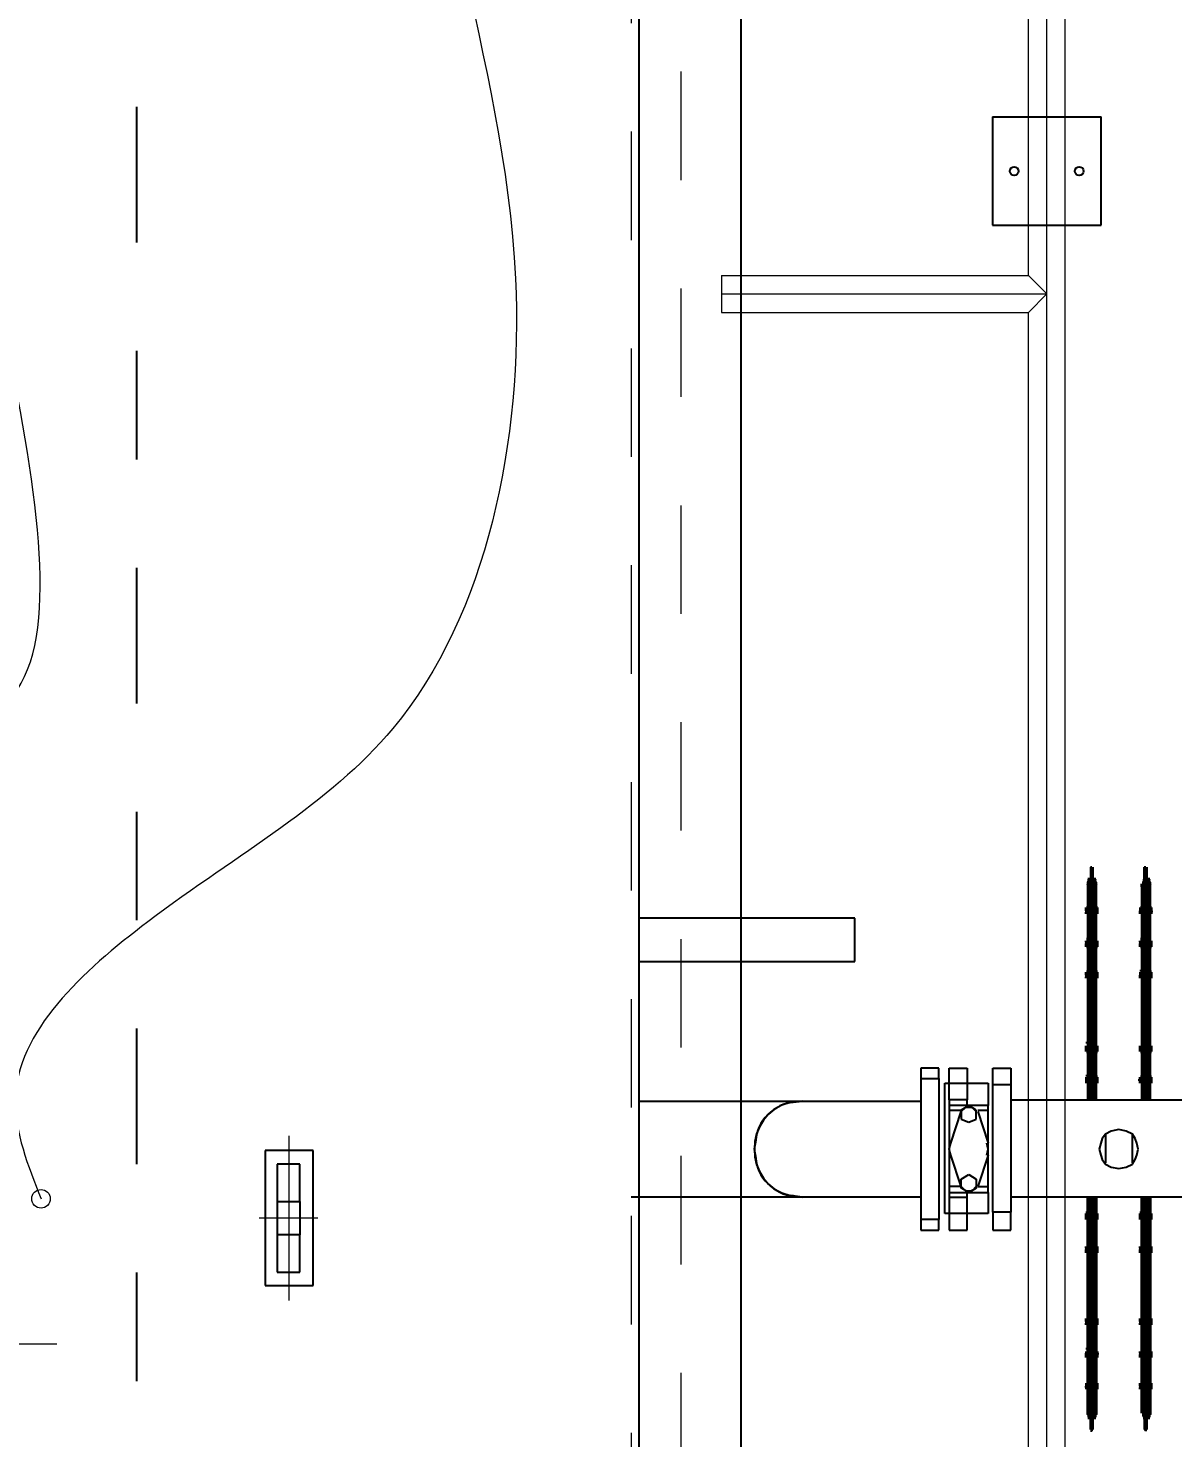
# Model space of a CAD drawing. Header units: metres. Extents: x 529524 to 529977, y 2674144 to 2674419.
# Drawn here: x 529757.564 to 529758.62, y 2674298.583 to 2674299.883 of the extents above; entities that cross this region are included whole.
import ezdxf

# ---------------------------------------------------------------- set-up
doc = ezdxf.new("R2010")
doc.units = ezdxf.units.M
for name, pattern in [('CENTER', [2, 1.25, -0.25, 0.25, -0.25]), ('CENTER2', [1.125, 0.75, -0.125, 0.125, -0.125]), ('PDF_IMPORT', [1, 0.8, -0.2])]:
    doc.linetypes.add(name, pattern=pattern)
doc.layers.add('IDT', color=7, linetype='Continuous')
doc.layers.add('MMS Block Numbering', color=7, linetype='Continuous')
doc.styles.add('Adani Regular', font='Adani Regular.ttf')

# ---------------------------------------------------------------- blocks, each defined once
blk = doc.blocks.new('IDT')
at = {"layer": 'IDT', "color": 8, "linetype": 'CENTER', "ltscale": 0.1}
blk.add_line((15.8275, 7.4232), (15.8275, 16.5476), dxfattribs=at)
at = {"layer": 'IDT', "color": 0, "lineweight": 25}
for p, q in [((15.2701, 9.6603), (15.2701, 14.3091)), ((15.3642, 9.7654), (15.3642, 14.2039)), ((14.8939, 14.1541), (14.8939, 14.1583)), ((14.8939, 14.1583), (14.8939, 14.1569)), ((14.8953, 14.168), (14.8953, 14.1528)), ((14.8967, 14.1694), (14.8967, 14.1528)), ((14.8967, 14.1528), (14.8967, 14.1694)), ((14.8981, 14.168), (14.8967, 14.168)), ((14.8967, 14.168), (14.8981, 14.168)), ((14.8981, 14.1528), (14.8981, 14.168)), ((14.8981, 14.1569), (14.8981, 14.1583)), ((14.8981, 14.1583), (14.8981, 14.1541)), ((14.9437, 14.1541), (14.9437, 14.1583)), ((14.9437, 14.1583), (14.9437, 14.1569)), ((14.9451, 14.168), (14.9451, 14.1528)), ((14.9465, 14.1528), (14.9465, 14.1694)), ((14.9465, 14.1694), (14.9465, 14.1528)), ((14.9465, 14.1694), (14.9478, 14.1694)), ((14.9478, 14.168), (14.9465, 14.168)), ((14.9465, 14.168), (14.9478, 14.168)), ((14.9478, 14.168), (14.9478, 14.1528)), ((14.9492, 14.1569), (14.9492, 14.1583)), ((14.9492, 14.1583), (14.9492, 14.1541)), ((14.8939, 14.1569), (14.8925, 14.1555)), ((14.8925, 14.1541), (14.8939, 14.1555)), ((14.8925, 14.1528), (14.8925, 14.1541)), ((14.8925, 14.1514), (14.8939, 14.1541)), ((14.8925, 14.1514), (14.8925, 14.1528)), ((14.8925, 13.9536), (14.8925, 14.1514)), ((14.8939, 14.1514), (14.8925, 14.1514)), ((14.8939, 14.1555), (14.8939, 14.1514)), ((14.8953, 14.1528), (14.8939, 14.1528)), ((14.8939, 13.9536), (14.8939, 14.1514)), ((14.8953, 13.9536), (14.8953, 14.1528)), ((14.8981, 14.1528), (14.8967, 14.1528)), ((14.8967, 14.1528), (14.8981, 14.1528)), ((14.8967, 13.9536), (14.8967, 14.1528)), ((14.8967, 14.1528), (14.8967, 13.9536)), ((14.8994, 14.1555), (14.8981, 14.1569)), ((14.8994, 14.1541), (14.8981, 14.1555)), ((14.8981, 14.1541), (14.8994, 14.1514)), ((14.8981, 13.9536), (14.8981, 14.1528)), ((14.8994, 14.1514), (14.8994, 14.1555)), ((14.8994, 14.1528), (14.8994, 14.1541)), ((14.8994, 13.9536), (14.8994, 14.1514)), ((14.8994, 14.1514), (14.9008, 14.1514)), ((14.9008, 14.1528), (14.9008, 14.1514)), ((14.9008, 14.1514), (14.9008, 13.9536)), ((14.9437, 14.1569), (14.9423, 14.1555)), ((14.9423, 14.1541), (14.9437, 14.1555)), ((14.9423, 14.1528), (14.9423, 14.1541)), ((14.9423, 14.1514), (14.9437, 14.1541)), ((14.9423, 14.1514), (14.9423, 14.1528)), ((14.9423, 13.9536), (14.9423, 14.1514)), ((14.9437, 14.1514), (14.9423, 14.1514)), ((14.9437, 14.1555), (14.9437, 14.1514)), ((14.9437, 13.9536), (14.9437, 14.1514)), ((14.9465, 14.1528), (14.9451, 14.1528)), ((14.9451, 14.1528), (14.9451, 13.9536)), ((14.9478, 14.1528), (14.9465, 14.1528)), ((14.9478, 14.1528), (14.9465, 14.1528)), ((14.9465, 14.1528), (14.9465, 13.9536)), ((14.9465, 13.9536), (14.9465, 14.1528)), ((14.9478, 13.9536), (14.9478, 14.1528)), ((14.9506, 14.1555), (14.9492, 14.1569)), ((14.9492, 14.1514), (14.9492, 14.1555)), ((14.9492, 14.1555), (14.9506, 14.1541)), ((14.9492, 14.1541), (14.9506, 14.1514)), ((14.9506, 14.1514), (14.9492, 14.1514)), ((14.9492, 13.9536), (14.9492, 14.1514)), ((14.9506, 14.1541), (14.9506, 14.1528)), ((14.9506, 14.1528), (14.9506, 14.1514)), ((14.9506, 14.1514), (14.9506, 13.9536)), ((14.8925, 14.1334), (14.8925, 14.1292)), ((14.8925, 14.132), (14.8925, 14.1306)), ((14.9008, 14.1292), (14.9008, 14.1334)), ((14.9008, 14.1306), (14.9008, 14.132)), ((14.9423, 14.1334), (14.9423, 14.1292)), ((14.9423, 14.132), (14.9423, 14.1306)), ((14.9506, 14.1292), (14.9506, 14.1334)), ((14.9506, 14.1306), (14.9506, 14.132)), ((14.8911, 14.1306), (14.8911, 14.1292)), ((14.8911, 14.1292), (14.8925, 14.1292)), ((14.8911, 14.1292), (14.8911, 14.1279)), ((14.8911, 14.1279), (14.8925, 14.1279)), ((14.8911, 14.1279), (14.8911, 14.1251)), ((14.8925, 14.1292), (14.8925, 14.1237)), ((14.8925, 14.1237), (14.8925, 14.1251)), ((14.9022, 14.1292), (14.9008, 14.1292)), ((14.9022, 14.1292), (14.9008, 14.1292)), ((14.9008, 14.1292), (14.9008, 14.1237)), ((14.9008, 14.1279), (14.9022, 14.1279)), ((14.9008, 14.1237), (14.9008, 14.1251)), ((14.9022, 14.1306), (14.9022, 14.1292)), ((14.9022, 14.1279), (14.9022, 14.1292)), ((14.9022, 14.1279), (14.9022, 14.1251)), ((14.9409, 14.1306), (14.9409, 14.1292)), ((14.9409, 14.1292), (14.9423, 14.1292)), ((14.9409, 14.1292), (14.9409, 14.1279)), ((14.9409, 14.1279), (14.9423, 14.1279)), ((14.9409, 14.1279), (14.9409, 14.1251)), ((14.9423, 14.1292), (14.9423, 14.1279)), ((14.9423, 14.1279), (14.9423, 14.1237)), ((14.9423, 14.1237), (14.9423, 14.1251)), ((14.9506, 14.1279), (14.9506, 14.1292)), ((14.9506, 14.1292), (14.952, 14.1292)), ((14.9506, 14.1237), (14.9506, 14.1279)), ((14.952, 14.1279), (14.9506, 14.1279)), ((14.9506, 14.1251), (14.9506, 14.1237)), ((14.952, 14.1292), (14.952, 14.1306)), ((14.952, 14.1292), (14.952, 14.1279)), ((14.952, 14.1251), (14.952, 14.1279)), ((14.8911, 14.1016), (14.8911, 14.0988)), ((14.8911, 14.0988), (14.8925, 14.0988)), ((14.8911, 14.0988), (14.8911, 14.0974)), ((14.8925, 14.0974), (14.8911, 14.0974)), ((14.8911, 14.0974), (14.8911, 14.096)), ((14.8925, 14.1016), (14.8925, 14.103)), ((14.8925, 14.103), (14.8925, 14.0974)), ((14.8925, 14.0974), (14.8925, 14.0933)), ((14.8925, 14.096), (14.8925, 14.0947)), ((14.9008, 14.0988), (14.9008, 14.103)), ((14.9008, 14.103), (14.9008, 14.1016)), ((14.9022, 14.0988), (14.9008, 14.0988)), ((14.9022, 14.0988), (14.9008, 14.0988)), ((14.9008, 14.0988), (14.9008, 14.0974)), ((14.9008, 14.0974), (14.9022, 14.0974)), ((14.9008, 14.0974), (14.9008, 14.0933)), ((14.9008, 14.0947), (14.9008, 14.096)), ((14.9022, 14.1016), (14.9022, 14.0988)), ((14.9022, 14.0974), (14.9022, 14.0988)), ((14.9022, 14.0974), (14.9022, 14.096)), ((14.9409, 14.1016), (14.9409, 14.0988)), ((14.9409, 14.0988), (14.9423, 14.0988)), ((14.9409, 14.0974), (14.9409, 14.0988)), ((14.9409, 14.0974), (14.9409, 14.096)), ((14.9423, 14.0974), (14.9409, 14.0974)), ((14.9423, 14.1016), (14.9423, 14.103)), ((14.9423, 14.103), (14.9423, 14.0974)), ((14.9423, 14.0974), (14.9423, 14.0933)), ((14.9423, 14.096), (14.9423, 14.0947)), ((14.9506, 14.0988), (14.9506, 14.103)), ((14.9506, 14.103), (14.9506, 14.1016)), ((14.952, 14.0988), (14.9506, 14.0988)), ((14.9506, 14.0974), (14.9506, 14.0988)), ((14.9506, 14.0988), (14.952, 14.0988)), ((14.9506, 14.0933), (14.9506, 14.0974)), ((14.952, 14.0974), (14.9506, 14.0974)), ((14.9506, 14.0947), (14.9506, 14.096)), ((14.952, 14.0933), (14.9506, 14.0933)), ((14.952, 14.1016), (14.952, 14.0988)), ((14.952, 14.0988), (14.952, 14.0974)), ((14.952, 14.096), (14.952, 14.0974)), ((14.8911, 14.0712), (14.8911, 14.0698)), ((14.8911, 14.0698), (14.8925, 14.0698)), ((14.8911, 14.0698), (14.8911, 14.0684)), ((14.8911, 14.0684), (14.8925, 14.0684)), ((14.8911, 14.0684), (14.8911, 14.0656)), ((14.8925, 14.0739), (14.8925, 14.0684)), ((14.8925, 14.0725), (14.8925, 14.0712)), ((14.8925, 14.0684), (14.8925, 14.0642)), ((14.9008, 14.0698), (14.9008, 14.0739)), ((14.9008, 14.0712), (14.9008, 14.0725)), ((14.9022, 14.0698), (14.9008, 14.0698)), ((14.9022, 14.0698), (14.9008, 14.0698)), ((14.9008, 14.0698), (14.9008, 14.0684)), ((14.9008, 14.0684), (14.9022, 14.0684)), ((14.9008, 14.0684), (14.9008, 14.0642)), ((14.9022, 14.0712), (14.9022, 14.0698)), ((14.9022, 14.0684), (14.9022, 14.0698)), ((14.9022, 14.0684), (14.9022, 14.0656)), ((14.9409, 14.0712), (14.9409, 14.0698)), ((14.9409, 14.0698), (14.9423, 14.0698)), ((14.9409, 14.0698), (14.9409, 14.0684)), ((14.9423, 14.0684), (14.9409, 14.0684)), ((14.9409, 14.0684), (14.9409, 14.0656)), ((14.9423, 14.0739), (14.9423, 14.0684)), ((14.9423, 14.0725), (14.9423, 14.0712)), ((14.9423, 14.0684), (14.9423, 14.0642)), ((14.9506, 14.0698), (14.9506, 14.0739)), ((14.9506, 14.0712), (14.9506, 14.0725)), ((14.952, 14.0698), (14.9506, 14.0698)), ((14.952, 14.0698), (14.9506, 14.0698)), ((14.9506, 14.0698), (14.9506, 14.0684)), ((14.9506, 14.0684), (14.952, 14.0684)), ((14.9506, 14.0684), (14.9506, 14.0642)), ((14.952, 14.0712), (14.952, 14.0698)), ((14.952, 14.0684), (14.952, 14.0698)), ((14.952, 14.0684), (14.952, 14.0656)), ((14.8925, 14.0642), (14.8925, 14.0656)), ((14.9008, 14.0642), (14.9008, 14.0656)), ((14.9423, 14.0642), (14.9423, 14.0656)), ((14.9506, 14.0642), (14.9506, 14.0656)), ((15.7086, 14.0352), (15.6643, 14.0352)), ((15.6643, 14.0352), (15.6643, 13.9107)), ((15.7086, 13.9107), (15.7086, 14.0352)), ((15.6975, 14.0227), (15.6768, 14.0227)), ((15.6768, 14.0227), (15.6768, 13.9882)), ((15.6975, 13.9882), (15.6975, 14.0227)), ((14.8911, 14.0048), (14.8911, 14.002)), ((14.8911, 14.002), (14.8925, 14.002)), ((14.8911, 14.002), (14.8911, 14.0006)), ((14.8925, 14.0048), (14.8925, 14.0061)), ((14.8925, 14.0061), (14.8925, 14.0006)), ((14.9008, 14.002), (14.9008, 14.0061)), ((14.9008, 14.0061), (14.9008, 14.0048)), ((14.9022, 14.002), (14.9008, 14.002)), ((14.9022, 14.002), (14.9008, 14.002)), ((14.9008, 14.002), (14.9008, 14.0006)), ((14.9022, 14.0048), (14.9022, 14.002)), ((14.9022, 14.0006), (14.9022, 14.002)), ((14.9409, 14.0048), (14.9409, 14.002)), ((14.9409, 14.002), (14.9423, 14.002)), ((14.9409, 14.002), (14.9409, 14.0006)), ((14.9423, 14.0048), (14.9423, 14.0061)), ((14.9423, 14.0061), (14.9423, 14.002)), ((14.9423, 14.002), (14.9423, 14.0006)), ((14.9506, 14.002), (14.9506, 14.0061)), ((14.9506, 14.0061), (14.9506, 14.0048)), ((14.952, 14.002), (14.9506, 14.002)), ((14.952, 14.002), (14.9506, 14.002)), ((14.9506, 14.002), (14.9506, 14.0006)), ((14.952, 14.0048), (14.952, 14.002)), ((14.952, 14.0006), (14.952, 14.002)), ((14.8911, 14.0006), (14.8925, 14.0006)), ((14.8911, 14.0006), (14.8911, 13.9992)), ((14.8925, 14.0006), (14.8925, 13.9965)), ((14.8925, 13.9992), (14.8925, 13.9978)), ((14.9008, 14.0006), (14.9022, 14.0006)), ((14.9008, 14.0006), (14.9008, 13.9965)), ((14.9008, 13.9978), (14.9008, 13.9992)), ((14.9022, 14.0006), (14.9022, 13.9992)), ((14.9409, 14.0006), (14.9423, 14.0006)), ((14.9409, 14.0006), (14.9409, 13.9992)), ((14.9423, 14.0006), (14.9423, 13.9965)), ((14.9423, 13.9992), (14.9423, 13.9978)), ((14.9506, 14.0006), (14.952, 14.0006)), ((14.9506, 14.0006), (14.9506, 13.9965)), ((14.9506, 13.9978), (14.9506, 13.9992)), ((14.952, 14.0006), (14.952, 13.9992)), ((15.6768, 13.9882), (15.6975, 13.9882)), ((15.6768, 13.9577), (15.6768, 13.9882)), ((15.6975, 13.9577), (15.6975, 13.9882)), ((14.8925, 13.9771), (14.8925, 13.9729)), ((14.8925, 13.9757), (14.8925, 13.9743)), ((14.9008, 13.9729), (14.9008, 13.9771)), ((14.9008, 13.9743), (14.9008, 13.9757)), ((14.9423, 13.9771), (14.9423, 13.9729)), ((14.9423, 13.9757), (14.9423, 13.9743)), ((14.9506, 13.9729), (14.9506, 13.9771)), ((14.9506, 13.9743), (14.9506, 13.9757)), ((15.0378, 13.984), (15.0212, 13.984)), ((15.0212, 13.984), (15.0212, 13.9674)), ((15.0378, 13.9674), (15.0378, 13.984)), ((15.0779, 13.984), (15.0613, 13.984)), ((15.0613, 13.984), (15.0613, 13.9688)), ((15.0779, 13.9688), (15.0779, 13.984)), ((15.1041, 13.984), (15.0875, 13.984)), ((15.0875, 13.984), (15.0875, 13.9743)), ((15.1041, 13.9743), (15.1041, 13.984)), ((14.8911, 13.9743), (14.8911, 13.9729)), ((14.8911, 13.9729), (14.8925, 13.9729)), ((14.8911, 13.9729), (14.8911, 13.9716)), ((14.8911, 13.9716), (14.8925, 13.9716)), ((14.8911, 13.9716), (14.8911, 13.9688)), ((14.8925, 13.9729), (14.8925, 13.9716)), ((14.8925, 13.9716), (14.8925, 13.9674)), ((14.8925, 13.9674), (14.8925, 13.9688)), ((14.9022, 13.9729), (14.9008, 13.9729)), ((14.9008, 13.9716), (14.9008, 13.9729)), ((14.9008, 13.9729), (14.9022, 13.9729)), ((14.9008, 13.9674), (14.9008, 13.9716)), ((14.9022, 13.9716), (14.9008, 13.9716)), ((14.9008, 13.9674), (14.9008, 13.9688)), ((14.9022, 13.9674), (14.9008, 13.9674)), ((14.9022, 13.9743), (14.9022, 13.9729)), ((14.9022, 13.9729), (14.9022, 13.9716)), ((14.9022, 13.9716), (14.9022, 13.9688)), ((14.9409, 13.9743), (14.9409, 13.9729)), ((14.9409, 13.9729), (14.9423, 13.9729)), ((14.9409, 13.9729), (14.9409, 13.9716)), ((14.9409, 13.9716), (14.9423, 13.9716)), ((14.9409, 13.9716), (14.9409, 13.9688)), ((14.9423, 13.9729), (14.9423, 13.9716)), ((14.9423, 13.9716), (14.9423, 13.9674)), ((14.9423, 13.9674), (14.9423, 13.9688)), ((14.952, 13.9729), (14.9506, 13.9729)), ((14.9506, 13.9716), (14.9506, 13.9729)), ((14.9506, 13.9729), (14.952, 13.9729)), ((14.9506, 13.9674), (14.9506, 13.9716)), ((14.952, 13.9716), (14.9506, 13.9716)), ((14.9506, 13.9674), (14.9506, 13.9688)), ((14.952, 13.9674), (14.9506, 13.9674)), ((14.952, 13.9743), (14.952, 13.9729)), ((14.952, 13.9729), (14.952, 13.9716)), ((14.952, 13.9716), (14.952, 13.9688)), ((15.0212, 13.9674), (15.0378, 13.9674)), ((15.0212, 13.8498), (15.0212, 13.9674)), ((15.0378, 13.9674), (15.0378, 13.8498)), ((15.0419, 13.9494), (15.0419, 13.9688)), ((15.0419, 13.9688), (15.0613, 13.9688)), ((15.0613, 13.9688), (15.0779, 13.9688)), ((15.0613, 13.9688), (15.0613, 13.9536)), ((15.0779, 13.9536), (15.0779, 13.9688)), ((15.0779, 13.9688), (15.082, 13.9688)), ((15.082, 13.9688), (15.082, 13.8485)), ((15.0875, 13.9743), (15.1041, 13.9743)), ((15.0875, 13.8443), (15.0875, 13.9743)), ((15.1041, 13.8443), (15.1041, 13.9743)), ((14.4402, 13.9536), (15.0212, 13.9536)), ((15.0779, 13.9494), (15.0419, 13.9494)), ((15.0419, 13.9494), (15.0419, 13.9439)), ((15.053, 13.9453), (15.0599, 13.9494)), ((15.0599, 13.9494), (15.0668, 13.9453)), ((15.0779, 13.9536), (15.0613, 13.9536)), ((15.0613, 13.9536), (15.0613, 13.9494)), ((15.0779, 13.9494), (15.0779, 13.9536)), ((15.0779, 13.9439), (15.0779, 13.9494)), ((15.1041, 13.9536), (15.2134, 13.9536)), ((15.2134, 13.9536), (15.3711, 13.9536)), ((15.2217, 13.9522), (15.2134, 13.9536)), ((15.2134, 13.9536), (15.2245, 13.9522)), ((15.6975, 13.9577), (15.6768, 13.9577)), ((15.6768, 13.9577), (15.6768, 13.9232)), ((15.6975, 13.9232), (15.6975, 13.9577)), ((15.0419, 13.9439), (15.0419, 13.9093)), ((15.0419, 13.9149), (15.0516, 13.9439)), ((15.0516, 13.9439), (15.0419, 13.9439)), ((15.053, 13.9439), (15.0571, 13.9481)), ((15.053, 13.937), (15.053, 13.9453)), ((15.0599, 13.9328), (15.053, 13.937)), ((15.0571, 13.9481), (15.0627, 13.9481)), ((15.0668, 13.937), (15.0599, 13.9328)), ((15.0627, 13.9481), (15.0668, 13.9439)), ((15.0668, 13.9453), (15.0668, 13.937)), ((15.0668, 13.9439), (15.0765, 13.9149)), ((15.0668, 13.9439), (15.0779, 13.9439)), ((15.0779, 13.9093), (15.0779, 13.9439)), ((14.9091, 13.9232), (14.9064, 13.919)), ((14.9147, 13.9259), (14.9091, 13.9232)), ((14.9216, 13.9273), (14.9147, 13.9259)), ((14.9285, 13.9259), (14.9216, 13.9273)), ((14.934, 13.9232), (14.9285, 13.9259)), ((14.9368, 13.919), (14.934, 13.9232)), ((15.6768, 13.9232), (15.6975, 13.9232)), ((14.905, 13.9149), (14.9036, 13.9093)), ((14.9064, 13.919), (14.905, 13.9149)), ((14.9091, 13.9218), (14.9091, 13.8955)), ((14.934, 13.8955), (14.934, 13.9218)), ((14.9382, 13.9149), (14.9368, 13.919)), ((14.9396, 13.9093), (14.9382, 13.9149)), ((15.0433, 13.9149), (15.0419, 13.9093)), ((15.0765, 13.9149), (15.0779, 13.9093)), ((15.2577, 13.9093), (15.2563, 13.9176)), ((15.6643, 13.9107), (15.7086, 13.9107)), ((14.9036, 13.9093), (14.905, 13.9038)), ((14.905, 13.9038), (14.9064, 13.8996)), ((14.9064, 13.8996), (14.9091, 13.8955)), ((14.934, 13.8955), (14.9368, 13.8996)), ((14.9368, 13.8996), (14.9382, 13.9038)), ((14.9382, 13.9038), (14.9396, 13.9093)), ((15.0419, 13.9093), (15.0419, 13.8734)), ((15.0419, 13.9093), (15.0433, 13.9038)), ((15.0516, 13.8747), (15.0419, 13.9038)), ((15.0765, 13.9038), (15.0668, 13.8747)), ((15.0779, 13.9093), (15.0765, 13.9038)), ((15.0779, 13.8734), (15.0779, 13.9093)), ((15.2563, 13.901), (15.2577, 13.9093)), ((14.9091, 13.8955), (14.9147, 13.8927)), ((14.9147, 13.8927), (14.9216, 13.8913)), ((14.9216, 13.8913), (14.9285, 13.8927)), ((14.9285, 13.8927), (14.934, 13.8955)), ((15.0599, 13.8844), (15.053, 13.8817)), ((15.0668, 13.8817), (15.0599, 13.8844)), ((15.0419, 13.8734), (15.0419, 13.8692)), ((15.0516, 13.8734), (15.0419, 13.8734)), ((15.053, 13.8817), (15.053, 13.8734)), ((15.0571, 13.8706), (15.053, 13.8747)), ((15.053, 13.8734), (15.0599, 13.8692)), ((15.0599, 13.8692), (15.0668, 13.8734)), ((15.0668, 13.8747), (15.0627, 13.8706)), ((15.0668, 13.8734), (15.0668, 13.8817)), ((15.0779, 13.8734), (15.0668, 13.8734)), ((15.0779, 13.8692), (15.0779, 13.8734)), ((15.0212, 13.8637), (14.4402, 13.8637)), ((14.8925, 13.8637), (14.8925, 13.6673)), ((14.8939, 13.6659), (14.8939, 13.8637)), ((14.8953, 13.8637), (14.8953, 13.6659)), ((14.8967, 13.6645), (14.8967, 13.8637)), ((14.8967, 13.8637), (14.8967, 13.6645)), ((14.8981, 13.6659), (14.8981, 13.8637)), ((14.8994, 13.6659), (14.8994, 13.8637)), ((14.9008, 13.6673), (14.9008, 13.8637)), ((14.9423, 13.8637), (14.9423, 13.6673)), ((14.9437, 13.6659), (14.9437, 13.8637)), ((14.9451, 13.8637), (14.9451, 13.6659)), ((14.9465, 13.6645), (14.9465, 13.8637)), ((14.9465, 13.8637), (14.9465, 13.6645)), ((14.9478, 13.6659), (14.9478, 13.8637)), ((14.9492, 13.6659), (14.9492, 13.8637)), ((14.9506, 13.6673), (14.9506, 13.8637)), ((15.0419, 13.8485), (15.0419, 13.8692)), ((15.0419, 13.8692), (15.0779, 13.8692)), ((15.0627, 13.8706), (15.0571, 13.8706)), ((15.0613, 13.8692), (15.0613, 13.8637)), ((15.0613, 13.8485), (15.0613, 13.8637)), ((15.0613, 13.8637), (15.0779, 13.8637)), ((15.0779, 13.8637), (15.0779, 13.8692)), ((15.0779, 13.8637), (15.0779, 13.8485)), ((15.2134, 13.8651), (15.1041, 13.8651)), ((15.2245, 13.8664), (15.2134, 13.8651)), ((15.2134, 13.8651), (15.2217, 13.8664)), ((15.3033, 13.8651), (15.2134, 13.8651)), ((15.3642, 13.8651), (15.3033, 13.8651)), ((14.8911, 13.8485), (14.8911, 13.8457)), ((14.8911, 13.8457), (14.8925, 13.8457)), ((14.8925, 13.8457), (14.8911, 13.8457)), ((14.8911, 13.8457), (14.8911, 13.8429)), ((14.8925, 13.8512), (14.8925, 13.8457)), ((14.8925, 13.8498), (14.8925, 13.8485)), ((14.8925, 13.8457), (14.8925, 13.8415)), ((14.9008, 13.8457), (14.9008, 13.8512)), ((14.9008, 13.8485), (14.9008, 13.8498)), ((14.9008, 13.8415), (14.9008, 13.8457)), ((14.9008, 13.8457), (14.9022, 13.8457)), ((14.9022, 13.8457), (14.9008, 13.8457)), ((14.9022, 13.8457), (14.9008, 13.8457)), ((14.9008, 13.8457), (14.9022, 13.8457)), ((14.9022, 13.8485), (14.9022, 13.8457)), ((14.9022, 13.8457), (14.9022, 13.8429)), ((14.9022, 13.8457), (14.9036, 13.8457)), ((14.9409, 13.8485), (14.9409, 13.8457)), ((14.9409, 13.8457), (14.9423, 13.8457)), ((14.9423, 13.8457), (14.9409, 13.8457)), ((14.9409, 13.8457), (14.9409, 13.8429)), ((14.9423, 13.8512), (14.9423, 13.8457)), ((14.9423, 13.8498), (14.9423, 13.8485)), ((14.9423, 13.8457), (14.9423, 13.8415)), ((14.9506, 13.8457), (14.9506, 13.8512)), ((14.9506, 13.8485), (14.9506, 13.8498)), ((14.952, 13.8457), (14.9506, 13.8457)), ((14.9506, 13.8457), (14.952, 13.8457)), ((14.952, 13.8457), (14.9506, 13.8457)), ((14.9506, 13.8415), (14.9506, 13.8457)), ((14.9506, 13.8457), (14.952, 13.8457)), ((14.952, 13.8457), (14.952, 13.8485)), ((14.952, 13.8429), (14.952, 13.8457)), ((15.0378, 13.8498), (15.0212, 13.8498)), ((15.0212, 13.8346), (15.0212, 13.8498)), ((15.0378, 13.8498), (15.0378, 13.8346)), ((15.0613, 13.8485), (15.0419, 13.8485)), ((15.0779, 13.8485), (15.0613, 13.8485)), ((15.0613, 13.8346), (15.0613, 13.8485)), ((15.082, 13.8485), (15.0779, 13.8485)), ((15.0779, 13.8485), (15.0779, 13.8346)), ((14.8925, 13.8415), (14.8925, 13.8429)), ((14.9008, 13.8429), (14.9008, 13.8415)), ((14.9423, 13.8415), (14.9423, 13.8429)), ((14.9506, 13.8415), (14.9506, 13.8429)), ((14.952, 13.8415), (14.9506, 13.8415)), ((15.0378, 13.8346), (15.0212, 13.8346)), ((15.0779, 13.8346), (15.0613, 13.8346)), ((15.1041, 13.8443), (15.0875, 13.8443)), ((15.0875, 13.8443), (15.0875, 13.8346)), ((15.0875, 13.8346), (15.1041, 13.8346)), ((15.1041, 13.8346), (15.1041, 13.8443)), ((14.8911, 13.8194), (14.8911, 13.8167)), ((14.8925, 13.8194), (14.8925, 13.8208)), ((14.8925, 13.8208), (14.8925, 13.8167)), ((14.9008, 13.8167), (14.9008, 13.8208)), ((14.9008, 13.8208), (14.9008, 13.8194)), ((14.9022, 13.8194), (14.9022, 13.8167)), ((14.9409, 13.8194), (14.9409, 13.8167)), ((14.9423, 13.8194), (14.9423, 13.8208)), ((14.9423, 13.8208), (14.9423, 13.8167)), ((14.9506, 13.8167), (14.9506, 13.8208)), ((14.9506, 13.8208), (14.9506, 13.8194)), ((14.952, 13.8194), (14.952, 13.8167)), ((14.8911, 13.8167), (14.8925, 13.8167)), ((14.8911, 13.8167), (14.8911, 13.8153)), ((14.8911, 13.8153), (14.8925, 13.8153)), ((14.8911, 13.8153), (14.8911, 13.8139)), ((14.8925, 13.8167), (14.8925, 13.8111)), ((14.8925, 13.8139), (14.8925, 13.8125)), ((14.9008, 13.8153), (14.9008, 13.8167)), ((14.9022, 13.8167), (14.9008, 13.8167)), ((14.9008, 13.8111), (14.9008, 13.8153)), ((14.9022, 13.8153), (14.9008, 13.8153)), ((14.9008, 13.8125), (14.9008, 13.8139)), ((14.9022, 13.8167), (14.9022, 13.8153)), ((14.9022, 13.8153), (14.9022, 13.8139)), ((14.9409, 13.8167), (14.9423, 13.8167)), ((14.9409, 13.8167), (14.9409, 13.8153)), ((14.9409, 13.8153), (14.9423, 13.8153)), ((14.9409, 13.8153), (14.9409, 13.8139)), ((14.9423, 13.8167), (14.9423, 13.8111)), ((14.9423, 13.8139), (14.9423, 13.8125)), ((14.952, 13.8167), (14.9506, 13.8167)), ((14.9506, 13.8153), (14.9506, 13.8167)), ((14.9506, 13.8167), (14.952, 13.8167)), ((14.9506, 13.8111), (14.9506, 13.8153)), ((14.952, 13.8153), (14.9506, 13.8153)), ((14.9506, 13.8125), (14.9506, 13.8139)), ((14.952, 13.8111), (14.9506, 13.8111)), ((14.952, 13.8167), (14.952, 13.8153)), ((14.952, 13.8153), (14.952, 13.8139)), ((14.8925, 13.7544), (14.8925, 13.7503)), ((14.9008, 13.7503), (14.9008, 13.7544)), ((14.9423, 13.7544), (14.9423, 13.7503)), ((14.9506, 13.7503), (14.9506, 13.7544)), ((14.8911, 13.7516), (14.8911, 13.7503)), ((14.8911, 13.7503), (14.8925, 13.7503)), ((14.8911, 13.7503), (14.8911, 13.7489)), ((14.8911, 13.7489), (14.8925, 13.7489)), ((14.8911, 13.7489), (14.8911, 13.7461)), ((14.8925, 13.753), (14.8925, 13.7516)), ((14.8925, 13.7503), (14.8925, 13.7489)), ((14.8925, 13.7489), (14.8925, 13.7447)), ((14.8925, 13.7447), (14.8925, 13.7461)), ((14.9008, 13.7516), (14.9008, 13.753)), ((14.9022, 13.7503), (14.9008, 13.7503)), ((14.9008, 13.7489), (14.9008, 13.7503)), ((14.9008, 13.7503), (14.9022, 13.7503)), ((14.9008, 13.7447), (14.9008, 13.7489)), ((14.9022, 13.7489), (14.9008, 13.7489)), ((14.9008, 13.7447), (14.9008, 13.7461)), ((14.9022, 13.7447), (14.9008, 13.7447)), ((14.9022, 13.7516), (14.9022, 13.7503)), ((14.9022, 13.7503), (14.9022, 13.7489)), ((14.9022, 13.7461), (14.9022, 13.7489)), ((14.9409, 13.7516), (14.9409, 13.7503)), ((14.9409, 13.7503), (14.9423, 13.7503)), ((14.9409, 13.7503), (14.9409, 13.7489)), ((14.9409, 13.7489), (14.9423, 13.7489)), ((14.9409, 13.7489), (14.9409, 13.7461)), ((14.9423, 13.753), (14.9423, 13.7516)), ((14.9423, 13.7503), (14.9423, 13.7447)), ((14.9423, 13.7447), (14.9423, 13.7461)), ((14.9506, 13.7516), (14.9506, 13.753)), ((14.952, 13.7503), (14.9506, 13.7503)), ((14.952, 13.7503), (14.9506, 13.7503)), ((14.9506, 13.7503), (14.9506, 13.7447)), ((14.9506, 13.7489), (14.952, 13.7489)), ((14.9506, 13.7447), (14.9506, 13.7461)), ((14.952, 13.7516), (14.952, 13.7503)), ((14.952, 13.7489), (14.952, 13.7503)), ((14.952, 13.7489), (14.952, 13.7461)), ((15.3642, 13.7364), (15.165, 13.7364)), ((15.165, 13.7364), (15.165, 13.6963)), ((15.3642, 13.6963), (15.3642, 13.7364)), ((14.8911, 13.7226), (14.8911, 13.7198)), ((14.8911, 13.7198), (14.8925, 13.7198)), ((14.8911, 13.7198), (14.8911, 13.7184)), ((14.8911, 13.7184), (14.8925, 13.7184)), ((14.8911, 13.7184), (14.8911, 13.7171)), ((14.8925, 13.7226), (14.8925, 13.724)), ((14.8925, 13.724), (14.8925, 13.7184)), ((14.8925, 13.7184), (14.8925, 13.7143)), ((14.8925, 13.7171), (14.8925, 13.7157)), ((14.9008, 13.7198), (14.9008, 13.724)), ((14.9008, 13.724), (14.9008, 13.7226)), ((14.9022, 13.7198), (14.9008, 13.7198)), ((14.9022, 13.7198), (14.9008, 13.7198)), ((14.9008, 13.7198), (14.9008, 13.7143)), ((14.9008, 13.7184), (14.9022, 13.7184)), ((14.9008, 13.7157), (14.9008, 13.7171)), ((14.9022, 13.7226), (14.9022, 13.7198)), ((14.9022, 13.7184), (14.9022, 13.7198)), ((14.9022, 13.7184), (14.9022, 13.7171)), ((14.9409, 13.7226), (14.9409, 13.7198)), ((14.9409, 13.7198), (14.9423, 13.7198)), ((14.9409, 13.7198), (14.9409, 13.7184)), ((14.9409, 13.7184), (14.9423, 13.7184)), ((14.9409, 13.7184), (14.9409, 13.7171)), ((14.9423, 13.7226), (14.9423, 13.724)), ((14.9423, 13.724), (14.9423, 13.7184)), ((14.9423, 13.7184), (14.9423, 13.7143)), ((14.9423, 13.7171), (14.9423, 13.7157)), ((14.9506, 13.7198), (14.9506, 13.724)), ((14.9506, 13.724), (14.9506, 13.7226)), ((14.952, 13.7198), (14.9506, 13.7198)), ((14.952, 13.7198), (14.9506, 13.7198)), ((14.9506, 13.7198), (14.9506, 13.7143)), ((14.9506, 13.7184), (14.952, 13.7184)), ((14.9506, 13.7157), (14.9506, 13.7171)), ((14.952, 13.7226), (14.952, 13.7198)), ((14.952, 13.7184), (14.952, 13.7198)), ((14.952, 13.7184), (14.952, 13.7171)), ((14.8911, 13.6922), (14.8911, 13.6908)), ((14.8911, 13.6908), (14.8925, 13.6908)), ((14.8911, 13.6894), (14.8911, 13.6908)), ((14.8911, 13.6894), (14.8911, 13.6866)), ((14.8925, 13.6894), (14.8911, 13.6894)), ((14.8925, 13.6949), (14.8925, 13.6908)), ((14.8925, 13.6936), (14.8925, 13.6922)), ((14.8925, 13.6908), (14.8925, 13.6853)), ((14.9008, 13.6908), (14.9008, 13.6949)), ((14.9008, 13.6922), (14.9008, 13.6936)), ((14.9008, 13.6894), (14.9008, 13.6908)), ((14.9022, 13.6908), (14.9008, 13.6908)), ((14.9008, 13.6853), (14.9008, 13.6894)), ((14.9022, 13.6894), (14.9008, 13.6894)), ((14.9022, 13.6922), (14.9022, 13.6908)), ((14.9022, 13.6908), (14.9022, 13.6894)), ((14.9022, 13.6866), (14.9022, 13.6894)), ((14.9409, 13.6922), (14.9409, 13.6908)), ((14.9409, 13.6908), (14.9423, 13.6908)), ((14.9409, 13.6908), (14.9409, 13.6894)), ((14.9409, 13.6894), (14.9423, 13.6894)), ((14.9409, 13.6894), (14.9409, 13.6866)), ((14.9423, 13.6949), (14.9423, 13.6908)), ((14.9423, 13.6936), (14.9423, 13.6922)), ((14.9423, 13.6908), (14.9423, 13.6894)), ((14.9423, 13.6894), (14.9423, 13.6853)), ((14.9506, 13.6908), (14.9506, 13.6949)), ((14.9506, 13.6922), (14.9506, 13.6936)), ((14.952, 13.6908), (14.9506, 13.6908)), ((14.952, 13.6908), (14.9506, 13.6908)), ((14.9506, 13.6908), (14.9506, 13.6894)), ((14.9506, 13.6894), (14.952, 13.6894)), ((14.9506, 13.6894), (14.9506, 13.6853)), ((14.952, 13.6922), (14.952, 13.6908)), ((14.952, 13.6894), (14.952, 13.6908)), ((14.952, 13.6894), (14.952, 13.6866)), ((15.165, 13.6963), (15.3642, 13.6963)), ((14.8925, 13.6853), (14.8925, 13.6866)), ((14.9008, 13.6866), (14.9008, 13.6853)), ((14.9423, 13.6853), (14.9423, 13.6866)), ((14.9506, 13.6853), (14.9506, 13.6866)), ((14.8925, 13.6673), (14.8939, 13.6673)), ((14.8925, 13.6673), (14.8925, 13.6645)), ((14.8939, 13.6631), (14.8925, 13.6659)), ((14.8925, 13.6645), (14.8925, 13.6631)), ((14.8925, 13.6631), (14.8939, 13.6617)), ((14.8953, 13.6659), (14.8939, 13.6659)), ((14.8939, 13.6659), (14.8939, 13.6631)), ((14.8939, 13.659), (14.8939, 13.6631)), ((14.8953, 13.6659), (14.8953, 13.6493)), ((14.8967, 13.6659), (14.8981, 13.6659)), ((14.8967, 13.6493), (14.8967, 13.6645)), ((14.8967, 13.6645), (14.8981, 13.6645)), ((14.8967, 13.6645), (14.8967, 13.6493)), ((14.8981, 13.6659), (14.8981, 13.6493)), ((14.8994, 13.6659), (14.8981, 13.6631)), ((14.8981, 13.6631), (14.8981, 13.659)), ((14.8981, 13.6617), (14.8994, 13.6631)), ((14.8994, 13.6673), (14.9008, 13.6673)), ((14.8994, 13.6631), (14.8994, 13.6659)), ((14.8994, 13.6631), (14.8994, 13.6645)), ((14.9008, 13.6673), (14.9008, 13.6645)), ((14.9423, 13.6673), (14.9437, 13.6673)), ((14.9423, 13.6673), (14.9423, 13.6645)), ((14.9437, 13.6631), (14.9423, 13.6659)), ((14.9423, 13.6645), (14.9423, 13.6631)), ((14.9423, 13.6631), (14.9437, 13.6617)), ((14.9437, 13.6631), (14.9437, 13.6659)), ((14.9437, 13.659), (14.9437, 13.6631)), ((14.9451, 13.6659), (14.9465, 13.6659)), ((14.9451, 13.6659), (14.9451, 13.6493)), ((14.9465, 13.6659), (14.9478, 13.6659)), ((14.9465, 13.6645), (14.9478, 13.6645)), ((14.9465, 13.6645), (14.9465, 13.6493)), ((14.9465, 13.6493), (14.9465, 13.6645)), ((14.9478, 13.6493), (14.9478, 13.6659)), ((14.9492, 13.6673), (14.9506, 13.6673)), ((14.9506, 13.6659), (14.9492, 13.6631)), ((14.9492, 13.6631), (14.9492, 13.6659)), ((14.9492, 13.6631), (14.9492, 13.659)), ((14.9492, 13.6617), (14.9506, 13.6631)), ((14.9506, 13.6645), (14.9506, 13.6673)), ((14.9506, 13.6631), (14.9506, 13.6645)), ((14.8925, 13.6617), (14.8939, 13.6604)), ((14.8939, 13.6604), (14.8939, 13.659)), ((14.8981, 13.6604), (14.8994, 13.6617)), ((14.8981, 13.659), (14.8981, 13.6604)), ((14.9423, 13.6617), (14.9437, 13.6604)), ((14.9437, 13.6604), (14.9437, 13.659)), ((14.9492, 13.6604), (14.9506, 13.6617)), ((14.9492, 13.659), (14.9492, 13.6604)), ((14.8981, 13.6493), (14.8967, 13.6493)), ((14.8967, 13.6493), (14.8981, 13.6493)), ((14.9478, 13.6493), (14.9465, 13.6493)), ((14.9465, 13.6493), (14.9478, 13.6493))]:
    blk.add_line(p, q, dxfattribs=at)
at = {"layer": 'IDT', "color": 0, "linetype": 'PDF_IMPORT', "lineweight": 13, "ltscale": 0.113333}
blk.add_line((15.3254, 9.7156), (15.3254, 14.2537), dxfattribs=at)
at = {"layer": 'IDT', "color": 0, "lineweight": 0}
for p, q in [((14.971, 14.2302), (14.971, 10.3606)), ((14.971, 14.2302), (14.971, 10.3606)), ((15.005, 14.2302), (15.005, 13.1376)), ((15.005, 14.2302), (15.005, 13.1376)), ((14.988, 13.1206), (15.005, 13.1376)), ((14.988, 13.1206), (15.005, 13.1376)), ((15.288, 13.1376), (15.005, 13.1376)), ((15.288, 13.1376), (15.005, 13.1376)), ((15.288, 13.1036), (15.288, 13.1376)), ((15.288, 13.1036), (15.288, 13.1376)), ((15.005, 13.1036), (14.988, 13.1206)), ((15.005, 13.1036), (14.988, 13.1206)), ((15.288, 13.1036), (15.005, 13.1036)), ((15.005, 13.1036), (15.005, 10.3606)), ((15.288, 13.1036), (15.005, 13.1036)), ((15.005, 13.1036), (15.005, 10.3606))]:
    blk.add_line(p, q, dxfattribs=at)
at = {"layer": 'IDT', "color": 0, "linetype": 'CENTER2', "lineweight": 0, "ltscale": 500}
for p, q in [((14.988, 14.2302), (14.988, 10.3606)), ((14.988, 14.2302), (14.988, 10.3606)), ((15.288, 13.1206), (14.988, 13.1206)), ((15.288, 13.1206), (14.988, 13.1206))]:
    blk.add_line(p, q, dxfattribs=at)
at = {"layer": 'IDT', "color": 0, "linetype": 'PDF_IMPORT', "lineweight": 13, "ltscale": 0.0125}
blk.add_line((15.3711, 9.7709), (15.3711, 14.1984), dxfattribs=at)
at = {"layer": 'IDT', "color": 0, "lineweight": 13}
blk.add_line((15.9008, 14.0891), (16.3103, 14.0891), dxfattribs=at)
at = {"layer": 'IDT', "color": 0, "lineweight": 9}
for p, q in [((15.6865, 14.049), (15.6865, 13.8969)), ((15.6602, 13.9729), (15.7141, 13.9729))]:
    blk.add_line(p, q, dxfattribs=at)
at = {"layer": 'IDT', "color": 0}
for p, q in [((15.038, 13.0573), (14.938, 13.0573)), ((14.938, 13.0573), (14.938, 12.9573)), ((15.038, 13.0573), (14.938, 13.0573)), ((14.938, 13.0573), (14.938, 12.9573)), ((15.038, 12.9573), (15.038, 13.0573)), ((15.038, 12.9573), (15.038, 13.0573)), ((15.038, 12.9573), (14.938, 12.9573)), ((15.038, 12.9573), (14.938, 12.9573))]:
    blk.add_line(p, q, dxfattribs=at)
at = {"layer": 'IDT', "color": 0, "lineweight": 0}
blk.add_circle((15.9154, 13.9551), 0.00856, dxfattribs=at)
blk.add_circle((15.9154, 13.9551), 0.00856, dxfattribs=at)
at = {"layer": 'IDT', "color": 0}
for centre in [(14.958, 13.0073), (14.958, 13.0073), (15.018, 13.0073), (15.018, 13.0073)]:
    blk.add_circle(centre, 0.004, dxfattribs=at)
at = {"layer": 'IDT', "color": 0, "lineweight": 0}
blk.add_spline([(15.9622, 13.9988), (16.2237, 13.7751), (16.0971, 13.511), (16.0112, 13.5176), (15.9956, 12.8851), (16.0279, 12.771), (16.1984, 12.7333), (16.1828, 12.5752), (16.0214, 12.4272), (15.8468, 11.8315), (15.9096, 11.7335), (15.9466, 11.5207), (15.9523, 10.9905), (16.1984, 10.8351), (15.9041, 10.2526), (16.123, 9.8017), (15.9309, 9.6505), (15.5113, 9.8494), (15.4898, 10.1907), (15.4655, 10.3259), (15.5356, 10.817), (15.6348, 11.0052), (15.5842, 11.1823), (15.4202, 11.3797), (15.4358, 11.6324), (15.6243, 12.0136), (15.5513, 12.095), (15.5513, 12.5056), (15.4779, 13.1065), (15.5911, 13.5215), (15.817, 13.6998), (15.9392, 13.8645), (15.9154, 13.9551)], degree=3, dxfattribs=at)
blk.add_spline([(15.9622, 13.9988), (16.2237, 13.7751), (16.0971, 13.511), (16.0112, 13.5176), (15.9956, 12.8851), (16.0279, 12.771), (16.1984, 12.7333), (16.1828, 12.5752), (16.0214, 12.4272), (15.8468, 11.8315), (15.9096, 11.7335), (15.9466, 11.5207), (15.9523, 10.9905), (16.1984, 10.8351), (15.9041, 10.2526), (16.123, 9.8017), (15.9309, 9.6505), (15.5113, 9.8494), (15.4898, 10.1907), (15.4655, 10.3259), (15.5356, 10.817), (15.6348, 11.0052), (15.5842, 11.1823), (15.4202, 11.3797), (15.4358, 11.6324), (15.6243, 12.0136), (15.5513, 12.095), (15.5513, 12.5056), (15.4779, 13.1065), (15.5911, 13.5215), (15.817, 13.6998), (15.9392, 13.8645), (15.9154, 13.9551)], degree=3, dxfattribs=at)
at = {"layer": 'IDT', "color": 0, "lineweight": 25}
for points in [[(15.2563, 13.9176), (15.2563, 13.9341), (15.2382, 13.9522), (15.2217, 13.9522)], [(15.2245, 13.8664), (15.2686, 13.8761), (15.2686, 13.9425), (15.2245, 13.9522)], [(15.2217, 13.8664), (15.2382, 13.8664), (15.2563, 13.8845), (15.2563, 13.901)]]:
    blk.add_open_spline(points, degree=3, dxfattribs=at)

msp = doc.modelspace()

# ---------------------------------------------------------------- block references
at = {"layer": 'IDT', "color": 8, "rotation": 180}
msp.add_blockref('IDT', (529773.4913, 2674312.7589), dxfattribs=at)

# ---------------------------------------------------------------- texts
at = {"layer": 'MMS Block Numbering', "insert": (529750.7273, 2674294.3004), "char_height": 7.5, "attachment_point": 5, "style": 'Adani Regular'}
msp.add_mtext_dynamic_manual_height_columns('A16d-\\PBL-14', width=41.53538, gutter_width=1, heights=[0], dxfattribs=at)

doc.saveas('drawing.dxf')
